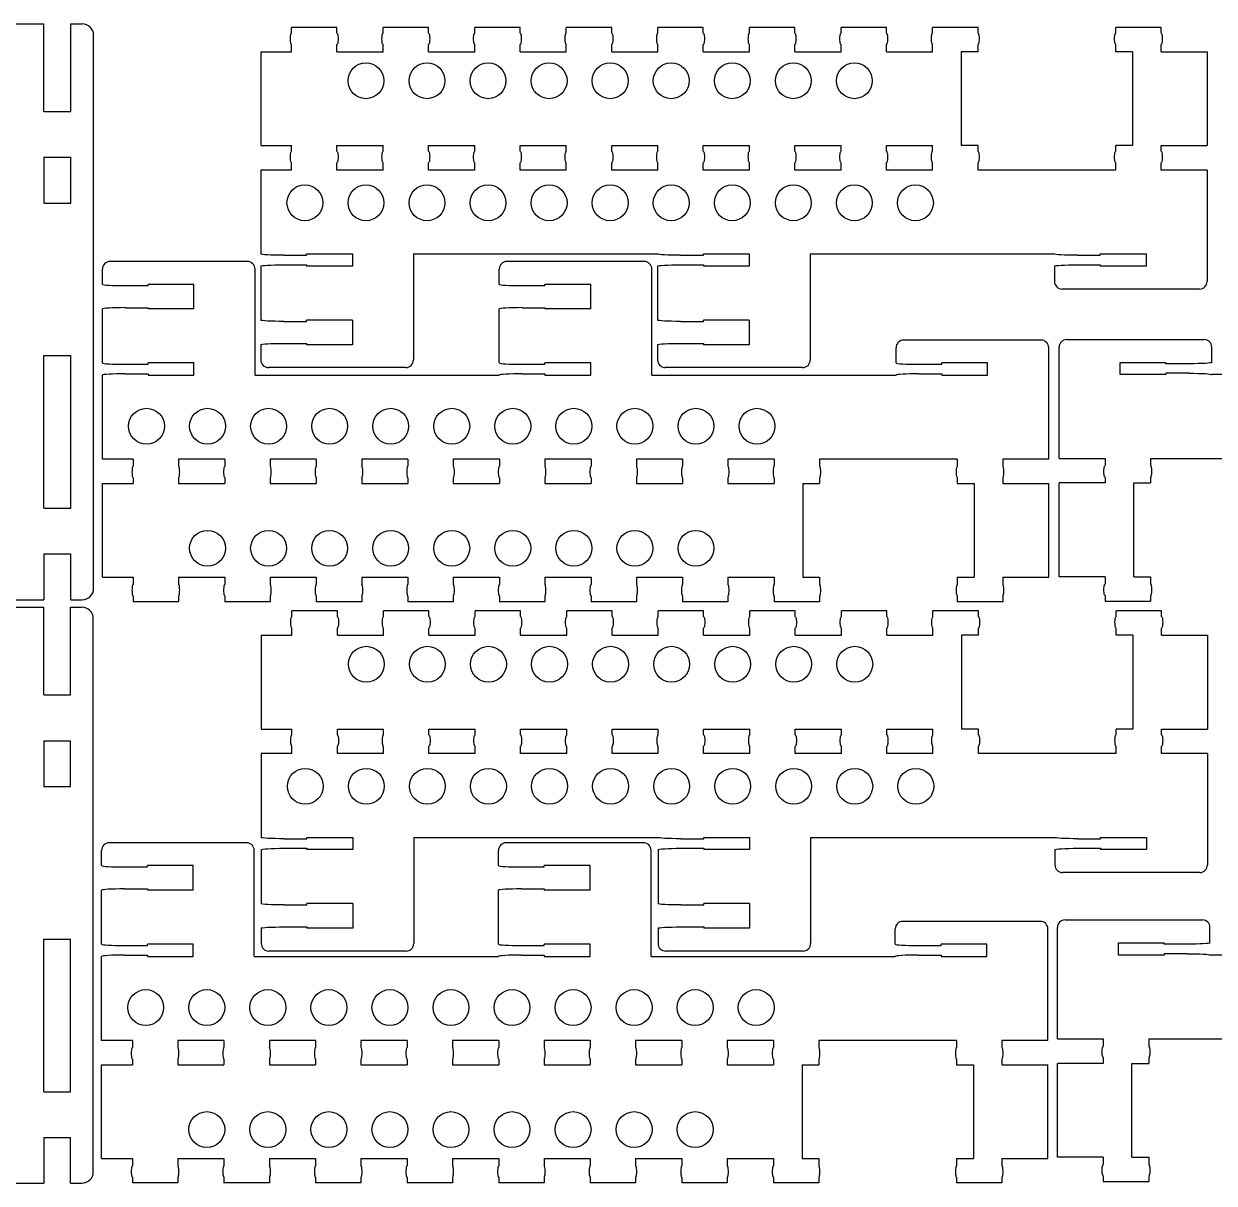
# Model space of a CAD drawing. Extents: x 6 to 617, y 2 to 305.
# Drawn here: x 156.8 to 312.8, y 2.4 to 154.4 of the extents above; entities that cross this region are included whole.
import ezdxf

# ---------------------------------------------------------------- set-up
doc = ezdxf.new("R2010")
doc.units = 0
doc.header["$LTSCALE"] = 12.7
doc.header["$MEASUREMENT"] = 0
doc.layers.add('VISIBLE', color=1, linetype='CONTINUOUS')

msp = doc.modelspace()

# ---------------------------------------------------------------- linework, layer by layer
at = {"layer": 'VISIBLE'}
for p, q in [((93.46, 154.41), (159.46, 154.41)), ((159.46, 142.91), (159.46, 154.41)), ((162.96, 142.91), (162.96, 154.41)), ((162.96, 154.41), (164.46, 154.41)), ((165.96, 80.41), (165.96, 152.91)), ((191.9, 153.19), (191.9, 153.94)), ((197.85, 153.94), (191.9, 153.94)), ((197.85, 153.19), (197.85, 153.94)), ((203.9, 153.19), (203.9, 153.94)), ((209.85, 153.94), (203.9, 153.94)), ((209.85, 153.19), (209.85, 153.94)), ((215.9, 153.19), (215.9, 153.94)), ((221.85, 153.94), (215.9, 153.94)), ((221.85, 153.19), (221.85, 153.94)), ((227.9, 153.19), (227.9, 153.94)), ((233.85, 153.94), (227.9, 153.94)), ((233.85, 153.19), (233.85, 153.94)), ((239.9, 153.19), (239.9, 153.94)), ((245.85, 153.94), (239.9, 153.94)), ((245.85, 153.19), (245.85, 153.94)), ((251.9, 153.19), (251.9, 153.94)), ((257.85, 153.94), (251.9, 153.94)), ((257.85, 153.19), (257.85, 153.94)), ((263.9, 153.19), (263.9, 153.94)), ((269.85, 153.94), (263.9, 153.94)), ((269.85, 153.19), (269.85, 153.94)), ((275.9, 153.19), (275.9, 153.94)), ((281.85, 153.94), (275.9, 153.94)), ((281.85, 153.19), (281.85, 153.94)), ((299.9, 153.19), (299.9, 153.94)), ((305.85, 153.94), (299.9, 153.94)), ((305.85, 153.19), (305.85, 153.94)), ((191.9, 150.74), (191.9, 151.69)), ((197.85, 150.74), (197.85, 151.69)), ((203.9, 150.74), (203.9, 151.69)), ((209.85, 150.74), (209.85, 151.69)), ((215.9, 150.74), (215.9, 151.69)), ((221.85, 150.74), (221.85, 151.69)), ((227.9, 150.74), (227.9, 151.69)), ((233.85, 150.74), (233.85, 151.69)), ((239.9, 150.74), (239.9, 151.69)), ((245.85, 150.74), (245.85, 151.69)), ((251.9, 150.74), (251.9, 151.69)), ((257.85, 150.74), (257.85, 151.69)), ((263.9, 150.74), (263.9, 151.69)), ((269.85, 150.74), (269.85, 151.69)), ((275.9, 150.74), (275.9, 151.69)), ((281.85, 150.74), (281.85, 151.69)), ((299.9, 150.74), (299.9, 151.69)), ((305.85, 150.74), (305.85, 151.69)), ((187.87, 150.74), (187.87, 138.44)), ((187.87, 150.74), (191.9, 150.74)), ((197.85, 150.74), (203.9, 150.74)), ((209.85, 150.74), (215.9, 150.74)), ((221.85, 150.74), (227.9, 150.74)), ((233.85, 150.74), (239.9, 150.74)), ((245.85, 150.74), (251.9, 150.74)), ((257.85, 150.74), (263.9, 150.74)), ((269.85, 150.74), (275.9, 150.74)), ((281.85, 150.74), (279.65, 150.74)), ((279.65, 150.74), (279.65, 138.44)), ((302.1, 150.74), (299.9, 150.74)), ((302.1, 150.74), (302.1, 138.44)), ((305.85, 150.74), (311.87, 150.74)), ((311.87, 150.74), (311.87, 138.44)), ((159.46, 142.91), (162.96, 142.91)), ((187.87, 138.44), (191.9, 138.44)), ((191.9, 137.69), (191.9, 138.44)), ((197.85, 138.44), (203.9, 138.44)), ((197.85, 137.69), (197.85, 138.44)), ((203.9, 137.69), (203.9, 138.44)), ((209.85, 138.44), (215.9, 138.44)), ((209.85, 137.69), (209.85, 138.44)), ((215.9, 137.69), (215.9, 138.44)), ((221.85, 138.44), (227.9, 138.44)), ((221.85, 137.69), (221.85, 138.44)), ((227.9, 137.69), (227.9, 138.44)), ((233.85, 138.44), (239.9, 138.44)), ((233.85, 137.69), (233.85, 138.44)), ((239.9, 137.69), (239.9, 138.44)), ((245.85, 138.44), (251.9, 138.44)), ((245.85, 137.69), (245.85, 138.44)), ((251.9, 137.69), (251.9, 138.44)), ((257.85, 138.44), (263.9, 138.44)), ((257.85, 137.69), (257.85, 138.44)), ((263.9, 137.69), (263.9, 138.44)), ((269.85, 138.44), (275.9, 138.44)), ((269.85, 137.69), (269.85, 138.44)), ((275.9, 137.69), (275.9, 138.44)), ((281.85, 138.44), (279.65, 138.44)), ((281.85, 137.69), (281.85, 138.44)), ((299.9, 137.69), (299.9, 138.44)), ((302.1, 138.44), (299.9, 138.44)), ((305.85, 138.44), (311.87, 138.44)), ((305.85, 137.69), (305.85, 138.44)), ((159.46, 136.91), (162.96, 136.91)), ((159.46, 136.91), (159.46, 130.91)), ((162.96, 130.91), (162.96, 136.91)), ((191.9, 135.24), (191.9, 136.19)), ((197.85, 135.24), (197.85, 136.19)), ((203.9, 135.24), (203.9, 136.19)), ((209.85, 135.24), (209.85, 136.19)), ((215.9, 135.24), (215.9, 136.19)), ((221.85, 135.24), (221.85, 136.19)), ((227.9, 135.24), (227.9, 136.19)), ((233.85, 135.24), (233.85, 136.19)), ((239.9, 135.24), (239.9, 136.19)), ((245.85, 135.24), (245.85, 136.19)), ((251.9, 135.24), (251.9, 136.19)), ((257.85, 135.24), (257.85, 136.19)), ((263.9, 135.24), (263.9, 136.19)), ((269.85, 135.24), (269.85, 136.19)), ((275.9, 135.24), (275.9, 136.19)), ((281.85, 135.24), (281.85, 136.19)), ((299.9, 135.24), (299.9, 136.19)), ((305.85, 135.24), (305.85, 136.19)), ((187.87, 135.24), (187.87, 124.24)), ((191.9, 135.24), (187.87, 135.24)), ((203.9, 135.24), (197.85, 135.24)), ((215.9, 135.24), (209.85, 135.24)), ((227.9, 135.24), (221.85, 135.24)), ((239.9, 135.24), (233.85, 135.24)), ((251.9, 135.24), (245.85, 135.24)), ((263.9, 135.24), (257.85, 135.24)), ((275.9, 135.24), (269.85, 135.24)), ((299.9, 135.24), (281.85, 135.24)), ((311.87, 135.24), (305.85, 135.24)), ((311.87, 135.24), (311.87, 120.64)), ((159.46, 130.91), (162.96, 130.91)), ((186.11, 123.25), (168.11, 123.25)), ((190.87, 124.06), (193.87, 124.06)), ((193.87, 124.24), (199.87, 124.24)), ((193.87, 124.06), (193.87, 124.24)), ((199.87, 124.24), (199.87, 122.64)), ((207.87, 124.24), (239.87, 124.24)), ((207.87, 124.24), (207.87, 110.34)), ((238.11, 123.25), (220.11, 123.25)), ((242.87, 124.06), (245.87, 124.06)), ((245.87, 124.24), (251.87, 124.24)), ((245.87, 124.06), (245.87, 124.24)), ((251.87, 124.24), (251.87, 122.64)), ((259.87, 124.24), (291.87, 124.24)), ((259.87, 124.24), (259.87, 110.34)), ((294.87, 124.06), (297.87, 124.06)), ((297.87, 124.24), (303.87, 124.24)), ((297.87, 124.06), (297.87, 124.24)), ((303.87, 124.24), (303.87, 122.64)), ((167.11, 120.25), (167.11, 122.25)), ((187.11, 108.35), (187.11, 122.25)), ((187.87, 122.64), (187.87, 115.56)), ((190.87, 122.81), (193.87, 122.81)), ((193.87, 122.81), (193.87, 122.64)), ((199.87, 122.64), (193.87, 122.64)), ((219.11, 120.25), (219.11, 122.25)), ((239.11, 108.35), (239.11, 122.25)), ((239.87, 122.64), (239.87, 115.56)), ((242.87, 122.81), (245.87, 122.81)), ((245.87, 122.81), (245.87, 122.64)), ((251.87, 122.64), (245.87, 122.64)), ((291.87, 122.64), (291.87, 120.64)), ((294.87, 122.81), (297.87, 122.81)), ((297.87, 122.81), (297.87, 122.64)), ((303.87, 122.64), (297.87, 122.64)), ((179.11, 120.25), (173.11, 120.25)), ((173.11, 120.08), (173.11, 120.25)), ((179.11, 117.03), (179.11, 120.25)), ((231.11, 120.25), (225.11, 120.25)), ((225.11, 120.08), (225.11, 120.25)), ((231.11, 117.03), (231.11, 120.25)), ((170.11, 120.08), (173.11, 120.08)), ((222.11, 120.08), (225.11, 120.08)), ((310.87, 119.64), (292.87, 119.64)), ((167.11, 109.95), (167.11, 117.03)), ((170.11, 117.19), (173.11, 117.19)), ((173.11, 117.19), (173.11, 117.03)), ((179.11, 117.03), (173.11, 117.03)), ((219.11, 109.95), (219.11, 117.03)), ((222.11, 117.19), (225.11, 117.19)), ((225.11, 117.19), (225.11, 117.03)), ((231.11, 117.03), (225.11, 117.03)), ((199.87, 115.56), (193.87, 115.56)), ((193.87, 115.39), (193.87, 115.56)), ((199.87, 115.56), (199.87, 112.34)), ((251.87, 115.56), (245.87, 115.56)), ((245.87, 115.39), (245.87, 115.56)), ((251.87, 115.56), (251.87, 112.34)), ((190.87, 115.39), (193.87, 115.39)), ((242.87, 115.39), (245.87, 115.39)), ((187.87, 112.34), (187.87, 110.34)), ((190.87, 112.5), (193.87, 112.5)), ((193.87, 112.5), (193.87, 112.34)), ((199.87, 112.34), (193.87, 112.34)), ((239.87, 112.34), (239.87, 110.34)), ((242.87, 112.5), (245.87, 112.5)), ((245.87, 112.5), (245.87, 112.34)), ((251.87, 112.34), (245.87, 112.34)), ((290.11, 112.95), (272.11, 112.95)), ((293.48, 113.02), (311.48, 113.02)), ((159.46, 110.91), (162.96, 110.91)), ((159.46, 90.91), (159.46, 110.91)), ((162.96, 90.91), (162.96, 110.91)), ((271.11, 109.95), (271.11, 111.95)), ((291.11, 97.35), (291.11, 111.95)), ((292.48, 97.42), (292.48, 112.02)), ((312.48, 110.02), (312.48, 112.02)), ((170.11, 109.77), (173.11, 109.77)), ((179.11, 109.95), (173.11, 109.95)), ((173.11, 109.77), (173.11, 109.95)), ((179.11, 108.35), (179.11, 109.95)), ((206.87, 109.34), (188.87, 109.34)), ((222.11, 109.77), (225.11, 109.77)), ((231.11, 109.95), (225.11, 109.95)), ((225.11, 109.77), (225.11, 109.95)), ((231.11, 108.35), (231.11, 109.95)), ((258.87, 109.34), (240.87, 109.34)), ((274.11, 109.77), (277.11, 109.77)), ((283.11, 109.95), (277.11, 109.95)), ((277.11, 109.77), (277.11, 109.95)), ((283.11, 108.35), (283.11, 109.95)), ((300.48, 110.02), (306.48, 110.02)), ((300.48, 108.42), (300.48, 110.02)), ((306.48, 109.84), (306.48, 110.02)), ((309.48, 109.84), (306.48, 109.84)), ((167.11, 97.35), (167.11, 108.35)), ((170.11, 108.52), (173.11, 108.52)), ((173.11, 108.52), (173.11, 108.35)), ((173.11, 108.35), (179.11, 108.35)), ((187.11, 108.35), (219.11, 108.35)), ((222.11, 108.52), (225.11, 108.52)), ((225.11, 108.52), (225.11, 108.35)), ((225.11, 108.35), (231.11, 108.35)), ((239.11, 108.35), (271.11, 108.35)), ((274.11, 108.52), (277.11, 108.52)), ((277.11, 108.52), (277.11, 108.35)), ((277.11, 108.35), (283.11, 108.35)), ((306.48, 108.42), (300.48, 108.42)), ((306.48, 108.59), (306.48, 108.42)), ((309.48, 108.59), (306.48, 108.59)), ((344.48, 108.42), (312.48, 108.42)), ((171.14, 97.35), (167.11, 97.35)), ((171.14, 97.35), (171.14, 96.4)), ((177.09, 97.35), (177.09, 96.4)), ((183.14, 97.35), (177.09, 97.35)), ((183.14, 97.35), (183.14, 96.4)), ((189.09, 97.35), (189.09, 96.4)), ((195.14, 97.35), (189.09, 97.35)), ((195.14, 97.35), (195.14, 96.4)), ((201.09, 97.35), (201.09, 96.4)), ((207.14, 97.35), (201.09, 97.35)), ((207.14, 97.35), (207.14, 96.4)), ((213.09, 97.35), (213.09, 96.4)), ((219.14, 97.35), (213.09, 97.35)), ((219.14, 97.35), (219.14, 96.4)), ((225.09, 97.35), (225.09, 96.4)), ((231.14, 97.35), (225.09, 97.35)), ((231.14, 97.35), (231.14, 96.4)), ((237.09, 97.35), (237.09, 96.4)), ((243.14, 97.35), (237.09, 97.35)), ((243.14, 97.35), (243.14, 96.4)), ((249.09, 97.35), (249.09, 96.4)), ((255.14, 97.35), (249.09, 97.35)), ((255.14, 97.35), (255.14, 96.4)), ((279.14, 97.35), (261.09, 97.35)), ((261.09, 97.35), (261.09, 96.4)), ((279.14, 97.35), (279.14, 96.4)), ((291.11, 97.35), (285.09, 97.35)), ((285.09, 97.35), (285.09, 96.4)), ((292.48, 97.42), (298.5, 97.42)), ((298.5, 97.42), (298.5, 96.47)), ((304.45, 97.42), (322.5, 97.42)), ((304.45, 97.42), (304.45, 96.47)), ((167.11, 81.85), (167.11, 94.15)), ((167.11, 94.15), (171.14, 94.15)), ((171.14, 94.9), (171.14, 94.15)), ((177.09, 94.9), (177.09, 94.15)), ((177.09, 94.15), (183.14, 94.15)), ((183.14, 94.9), (183.14, 94.15)), ((189.09, 94.9), (189.09, 94.15)), ((189.09, 94.15), (195.14, 94.15)), ((195.14, 94.9), (195.14, 94.15)), ((201.09, 94.9), (201.09, 94.15)), ((201.09, 94.15), (207.14, 94.15)), ((207.14, 94.9), (207.14, 94.15)), ((213.09, 94.9), (213.09, 94.15)), ((213.09, 94.15), (219.14, 94.15)), ((219.14, 94.9), (219.14, 94.15)), ((225.09, 94.9), (225.09, 94.15)), ((225.09, 94.15), (231.14, 94.15)), ((231.14, 94.9), (231.14, 94.15)), ((237.09, 94.9), (237.09, 94.15)), ((237.09, 94.15), (243.14, 94.15)), ((243.14, 94.9), (243.14, 94.15)), ((249.09, 94.9), (249.09, 94.15)), ((249.09, 94.15), (255.14, 94.15)), ((255.14, 94.9), (255.14, 94.15)), ((258.89, 94.15), (261.09, 94.15)), ((258.89, 94.15), (258.89, 81.85)), ((261.09, 94.9), (261.09, 94.15)), ((279.14, 94.9), (279.14, 94.15)), ((279.14, 94.15), (281.34, 94.15)), ((281.34, 94.15), (281.34, 81.85)), ((285.09, 94.9), (285.09, 94.15)), ((285.09, 94.15), (291.11, 94.15)), ((291.11, 81.85), (291.11, 94.15)), ((292.48, 81.92), (292.48, 94.22)), ((298.5, 94.22), (292.48, 94.22)), ((298.5, 94.97), (298.5, 94.22)), ((302.25, 94.22), (304.45, 94.22)), ((302.25, 81.92), (302.25, 94.22)), ((304.45, 94.97), (304.45, 94.22)), ((159.46, 90.91), (162.96, 90.91)), ((159.46, 84.91), (162.96, 84.91)), ((159.46, 84.91), (159.46, 78.91)), ((162.96, 78.91), (162.96, 84.91)), ((167.11, 81.85), (171.14, 81.85)), ((171.14, 81.85), (171.14, 80.9)), ((177.09, 81.85), (183.14, 81.85)), ((177.09, 81.85), (177.09, 80.9)), ((183.14, 81.85), (183.14, 80.9)), ((189.09, 81.85), (195.14, 81.85)), ((189.09, 81.85), (189.09, 80.9)), ((195.14, 81.85), (195.14, 80.9)), ((201.09, 81.85), (207.14, 81.85)), ((201.09, 81.85), (201.09, 80.9)), ((207.14, 81.85), (207.14, 80.9)), ((213.09, 81.85), (219.14, 81.85)), ((213.09, 81.85), (213.09, 80.9)), ((219.14, 81.85), (219.14, 80.9)), ((225.09, 81.85), (231.14, 81.85)), ((225.09, 81.85), (225.09, 80.9)), ((231.14, 81.85), (231.14, 80.9)), ((237.09, 81.85), (243.14, 81.85)), ((237.09, 81.85), (237.09, 80.9)), ((243.14, 81.85), (243.14, 80.9)), ((249.09, 81.85), (255.14, 81.85)), ((249.09, 81.85), (249.09, 80.9)), ((255.14, 81.85), (255.14, 80.9)), ((258.89, 81.85), (261.09, 81.85)), ((261.09, 81.85), (261.09, 80.9)), ((279.14, 81.85), (281.34, 81.85)), ((279.14, 81.85), (279.14, 80.9)), ((285.09, 81.85), (291.11, 81.85)), ((285.09, 81.85), (285.09, 80.9)), ((298.5, 81.92), (292.48, 81.92)), ((298.5, 81.92), (298.5, 80.97)), ((302.25, 81.92), (304.45, 81.92)), ((304.45, 81.92), (304.45, 80.97)), ((93.46, 78.91), (159.46, 78.91)), ((162.96, 78.91), (164.46, 78.91)), ((171.14, 79.4), (171.14, 78.65)), ((177.09, 78.65), (171.14, 78.65)), ((177.09, 79.4), (177.09, 78.65)), ((183.14, 79.4), (183.14, 78.65)), ((189.09, 78.65), (183.14, 78.65)), ((189.09, 79.4), (189.09, 78.65)), ((195.14, 79.4), (195.14, 78.65)), ((201.09, 78.65), (195.14, 78.65)), ((201.09, 79.4), (201.09, 78.65)), ((207.14, 79.4), (207.14, 78.65)), ((213.09, 78.65), (207.14, 78.65)), ((213.09, 79.4), (213.09, 78.65)), ((219.14, 79.4), (219.14, 78.65)), ((225.09, 78.65), (219.14, 78.65)), ((225.09, 79.4), (225.09, 78.65)), ((231.14, 79.4), (231.14, 78.65)), ((237.09, 78.65), (231.14, 78.65)), ((237.09, 79.4), (237.09, 78.65)), ((243.14, 79.4), (243.14, 78.65)), ((249.09, 78.65), (243.14, 78.65)), ((249.09, 79.4), (249.09, 78.65)), ((255.14, 79.4), (255.14, 78.65)), ((261.09, 78.65), (255.14, 78.65)), ((261.09, 79.4), (261.09, 78.65)), ((279.14, 79.4), (279.14, 78.65)), ((285.09, 78.65), (279.14, 78.65)), ((285.09, 79.4), (285.09, 78.65)), ((298.5, 79.47), (298.5, 78.72)), ((298.5, 78.72), (304.45, 78.72)), ((304.45, 79.47), (304.45, 78.72)), ((93.42, 77.92), (159.42, 77.92)), ((159.42, 66.42), (159.42, 77.92)), ((162.92, 66.42), (162.92, 77.92)), ((162.92, 77.92), (164.42, 77.92)), ((191.95, 76.7), (191.95, 77.45)), ((197.9, 77.45), (191.95, 77.45)), ((197.9, 76.7), (197.9, 77.45)), ((203.95, 76.7), (203.95, 77.45)), ((209.9, 77.45), (203.95, 77.45)), ((209.9, 76.7), (209.9, 77.45)), ((215.95, 76.7), (215.95, 77.45)), ((221.9, 77.45), (215.95, 77.45)), ((221.9, 76.7), (221.9, 77.45)), ((227.95, 76.7), (227.95, 77.45)), ((233.9, 77.45), (227.95, 77.45)), ((233.9, 76.7), (233.9, 77.45)), ((239.95, 76.7), (239.95, 77.45)), ((245.9, 77.45), (239.95, 77.45)), ((245.9, 76.7), (245.9, 77.45)), ((251.95, 76.7), (251.95, 77.45)), ((257.9, 77.45), (251.95, 77.45)), ((257.9, 76.7), (257.9, 77.45)), ((263.95, 76.7), (263.95, 77.45)), ((269.9, 77.45), (263.95, 77.45)), ((269.9, 76.7), (269.9, 77.45)), ((275.95, 76.7), (275.95, 77.45)), ((281.9, 77.45), (275.95, 77.45)), ((281.9, 76.7), (281.9, 77.45)), ((299.95, 76.7), (299.95, 77.45)), ((305.9, 77.45), (299.95, 77.45)), ((305.9, 76.7), (305.9, 77.45)), ((165.92, 3.92), (165.92, 76.42)), ((191.95, 74.25), (191.95, 75.2)), ((197.9, 74.25), (197.9, 75.2)), ((203.95, 74.25), (203.95, 75.2)), ((209.9, 74.25), (209.9, 75.2)), ((215.95, 74.25), (215.95, 75.2)), ((221.9, 74.25), (221.9, 75.2)), ((227.95, 74.25), (227.95, 75.2)), ((233.9, 74.25), (233.9, 75.2)), ((239.95, 74.25), (239.95, 75.2)), ((245.9, 74.25), (245.9, 75.2)), ((251.95, 74.25), (251.95, 75.2)), ((257.9, 74.25), (257.9, 75.2)), ((263.95, 74.25), (263.95, 75.2)), ((269.9, 74.25), (269.9, 75.2)), ((275.95, 74.25), (275.95, 75.2)), ((281.9, 74.25), (281.9, 75.2)), ((299.95, 74.25), (299.95, 75.2)), ((305.9, 74.25), (305.9, 75.2)), ((187.92, 74.25), (187.92, 61.95)), ((187.92, 74.25), (191.95, 74.25)), ((197.9, 74.25), (203.95, 74.25)), ((209.9, 74.25), (215.95, 74.25)), ((221.9, 74.25), (227.95, 74.25)), ((233.9, 74.25), (239.95, 74.25)), ((245.9, 74.25), (251.95, 74.25)), ((257.9, 74.25), (263.95, 74.25)), ((269.9, 74.25), (275.95, 74.25)), ((281.9, 74.25), (279.7, 74.25)), ((279.7, 74.25), (279.7, 61.95)), ((302.15, 74.25), (299.95, 74.25)), ((302.15, 74.25), (302.15, 61.95)), ((305.9, 74.25), (311.92, 74.25)), ((311.92, 74.25), (311.92, 61.95)), ((159.42, 66.42), (162.92, 66.42)), ((187.92, 61.95), (191.95, 61.95)), ((191.95, 61.2), (191.95, 61.95)), ((197.9, 61.95), (203.95, 61.95)), ((197.9, 61.2), (197.9, 61.95)), ((203.95, 61.2), (203.95, 61.95)), ((209.9, 61.95), (215.95, 61.95)), ((209.9, 61.2), (209.9, 61.95)), ((215.95, 61.2), (215.95, 61.95)), ((221.9, 61.95), (227.95, 61.95)), ((221.9, 61.2), (221.9, 61.95)), ((227.95, 61.2), (227.95, 61.95)), ((233.9, 61.95), (239.95, 61.95)), ((233.9, 61.2), (233.9, 61.95)), ((239.95, 61.2), (239.95, 61.95)), ((245.9, 61.95), (251.95, 61.95)), ((245.9, 61.2), (245.9, 61.95)), ((251.95, 61.2), (251.95, 61.95)), ((257.9, 61.95), (263.95, 61.95)), ((257.9, 61.2), (257.9, 61.95)), ((263.95, 61.2), (263.95, 61.95)), ((269.9, 61.95), (275.95, 61.95)), ((269.9, 61.2), (269.9, 61.95)), ((275.95, 61.2), (275.95, 61.95)), ((281.9, 61.95), (279.7, 61.95)), ((281.9, 61.2), (281.9, 61.95)), ((299.95, 61.2), (299.95, 61.95)), ((302.15, 61.95), (299.95, 61.95)), ((305.9, 61.95), (311.92, 61.95)), ((305.9, 61.2), (305.9, 61.95)), ((159.42, 60.42), (162.92, 60.42)), ((159.42, 60.42), (159.42, 54.42)), ((162.92, 54.42), (162.92, 60.42)), ((191.95, 58.75), (191.95, 59.7)), ((197.9, 58.75), (197.9, 59.7)), ((203.95, 58.75), (203.95, 59.7)), ((209.9, 58.75), (209.9, 59.7)), ((215.95, 58.75), (215.95, 59.7)), ((221.9, 58.75), (221.9, 59.7)), ((227.95, 58.75), (227.95, 59.7)), ((233.9, 58.75), (233.9, 59.7)), ((239.95, 58.75), (239.95, 59.7)), ((245.9, 58.75), (245.9, 59.7)), ((251.95, 58.75), (251.95, 59.7)), ((257.9, 58.75), (257.9, 59.7)), ((263.95, 58.75), (263.95, 59.7)), ((269.9, 58.75), (269.9, 59.7)), ((275.95, 58.75), (275.95, 59.7)), ((281.9, 58.75), (281.9, 59.7)), ((299.95, 58.75), (299.95, 59.7)), ((305.9, 58.75), (305.9, 59.7)), ((187.92, 58.75), (187.92, 47.75)), ((191.95, 58.75), (187.92, 58.75)), ((203.95, 58.75), (197.9, 58.75)), ((215.95, 58.75), (209.9, 58.75)), ((227.95, 58.75), (221.9, 58.75)), ((239.95, 58.75), (233.9, 58.75)), ((251.95, 58.75), (245.9, 58.75)), ((263.95, 58.75), (257.9, 58.75)), ((275.95, 58.75), (269.9, 58.75)), ((299.95, 58.75), (281.9, 58.75)), ((311.92, 58.75), (305.9, 58.75)), ((311.92, 58.75), (311.92, 44.15)), ((159.42, 54.42), (162.92, 54.42)), ((186.01, 47.05), (168.01, 47.05)), ((190.92, 47.57), (193.92, 47.57)), ((193.92, 47.75), (199.92, 47.75)), ((193.92, 47.57), (193.92, 47.75)), ((199.92, 47.75), (199.92, 46.15)), ((207.92, 47.75), (239.92, 47.75)), ((207.92, 47.75), (207.92, 33.85)), ((238.01, 47.05), (220.01, 47.05)), ((242.92, 47.57), (245.92, 47.57)), ((245.92, 47.75), (251.92, 47.75)), ((245.92, 47.57), (245.92, 47.75)), ((251.92, 47.75), (251.92, 46.15)), ((259.92, 47.75), (291.92, 47.75)), ((259.92, 47.75), (259.92, 33.85)), ((294.92, 47.57), (297.92, 47.57)), ((297.92, 47.75), (303.92, 47.75)), ((297.92, 47.57), (297.92, 47.75)), ((303.92, 47.75), (303.92, 46.15)), ((167.01, 44.05), (167.01, 46.05)), ((187.01, 32.15), (187.01, 46.05)), ((187.92, 46.15), (187.92, 39.07)), ((190.92, 46.32), (193.92, 46.32)), ((193.92, 46.32), (193.92, 46.15)), ((199.92, 46.15), (193.92, 46.15)), ((219.01, 44.05), (219.01, 46.05)), ((239.01, 32.15), (239.01, 46.05)), ((239.92, 46.15), (239.92, 39.07)), ((242.92, 46.32), (245.92, 46.32)), ((245.92, 46.32), (245.92, 46.15)), ((251.92, 46.15), (245.92, 46.15)), ((291.92, 46.15), (291.92, 44.15)), ((294.92, 46.32), (297.92, 46.32)), ((297.92, 46.32), (297.92, 46.15)), ((303.92, 46.15), (297.92, 46.15)), ((170.01, 43.89), (173.01, 43.89)), ((179.01, 44.05), (173.01, 44.05)), ((173.01, 43.89), (173.01, 44.05)), ((179.01, 40.83), (179.01, 44.05)), ((222.01, 43.89), (225.01, 43.89)), ((231.01, 44.05), (225.01, 44.05)), ((225.01, 43.89), (225.01, 44.05)), ((231.01, 40.83), (231.01, 44.05)), ((310.92, 43.15), (292.92, 43.15)), ((167.01, 33.75), (167.01, 40.83)), ((170.01, 41), (173.01, 41)), ((173.01, 41), (173.01, 40.83)), ((179.01, 40.83), (173.01, 40.83)), ((219.01, 33.75), (219.01, 40.83)), ((222.01, 41), (225.01, 41)), ((225.01, 41), (225.01, 40.83)), ((231.01, 40.83), (225.01, 40.83)), ((199.92, 39.07), (193.92, 39.07)), ((193.92, 38.9), (193.92, 39.07)), ((199.92, 39.07), (199.92, 35.85)), ((251.92, 39.07), (245.92, 39.07)), ((245.92, 38.9), (245.92, 39.07)), ((251.92, 39.07), (251.92, 35.85)), ((190.92, 38.9), (193.92, 38.9)), ((242.92, 38.9), (245.92, 38.9)), ((190.92, 36.01), (193.92, 36.01)), ((193.92, 36.01), (193.92, 35.85)), ((242.92, 36.01), (245.92, 36.01)), ((245.92, 36.01), (245.92, 35.85)), ((290.01, 36.75), (272.01, 36.75)), ((292.25, 21.33), (292.25, 35.93)), ((293.25, 36.93), (311.25, 36.93)), ((312.25, 33.93), (312.25, 35.93)), ((159.42, 34.42), (162.92, 34.42)), ((159.42, 14.42), (159.42, 34.42)), ((162.92, 14.42), (162.92, 34.42)), ((187.92, 35.85), (187.92, 33.85)), ((199.92, 35.85), (193.92, 35.85)), ((239.92, 35.85), (239.92, 33.85)), ((251.92, 35.85), (245.92, 35.85)), ((271.01, 33.75), (271.01, 35.75)), ((291.01, 21.15), (291.01, 35.75)), ((170.01, 33.58), (173.01, 33.58)), ((179.01, 33.75), (173.01, 33.75)), ((173.01, 33.58), (173.01, 33.75)), ((179.01, 32.15), (179.01, 33.75)), ((206.92, 32.85), (188.92, 32.85)), ((222.01, 33.58), (225.01, 33.58)), ((231.01, 33.75), (225.01, 33.75)), ((225.01, 33.58), (225.01, 33.75)), ((231.01, 32.15), (231.01, 33.75)), ((258.92, 32.85), (240.92, 32.85)), ((274.01, 33.58), (277.01, 33.58)), ((283.01, 33.75), (277.01, 33.75)), ((277.01, 33.58), (277.01, 33.75)), ((283.01, 32.15), (283.01, 33.75)), ((300.25, 33.93), (306.25, 33.93)), ((300.25, 32.33), (300.25, 33.93)), ((306.25, 33.75), (306.25, 33.93)), ((309.25, 33.75), (306.25, 33.75)), ((167.01, 21.15), (167.01, 32.15)), ((170.01, 32.33), (173.01, 32.33)), ((173.01, 32.33), (173.01, 32.15)), ((173.01, 32.15), (179.01, 32.15)), ((187.01, 32.15), (219.01, 32.15)), ((222.01, 32.33), (225.01, 32.33)), ((225.01, 32.33), (225.01, 32.15)), ((225.01, 32.15), (231.01, 32.15)), ((239.01, 32.15), (271.01, 32.15)), ((274.01, 32.33), (277.01, 32.33)), ((277.01, 32.33), (277.01, 32.15)), ((277.01, 32.15), (283.01, 32.15)), ((306.25, 32.33), (300.25, 32.33)), ((306.25, 32.5), (306.25, 32.33)), ((309.25, 32.5), (306.25, 32.5)), ((344.25, 32.33), (312.25, 32.33)), ((171.04, 21.15), (167.01, 21.15)), ((171.04, 21.15), (171.04, 20.2)), ((176.99, 21.15), (176.99, 20.2)), ((183.04, 21.15), (176.99, 21.15)), ((183.04, 21.15), (183.04, 20.2)), ((188.99, 21.15), (188.99, 20.2)), ((195.04, 21.15), (188.99, 21.15)), ((195.04, 21.15), (195.04, 20.2)), ((200.99, 21.15), (200.99, 20.2)), ((207.04, 21.15), (200.99, 21.15)), ((207.04, 21.15), (207.04, 20.2)), ((212.99, 21.15), (212.99, 20.2)), ((219.04, 21.15), (212.99, 21.15)), ((219.04, 21.15), (219.04, 20.2)), ((224.99, 21.15), (224.99, 20.2)), ((231.04, 21.15), (224.99, 21.15)), ((231.04, 21.15), (231.04, 20.2)), ((236.99, 21.15), (236.99, 20.2)), ((243.04, 21.15), (236.99, 21.15)), ((243.04, 21.15), (243.04, 20.2)), ((248.99, 21.15), (248.99, 20.2)), ((255.04, 21.15), (248.99, 21.15)), ((255.04, 21.15), (255.04, 20.2)), ((279.04, 21.15), (260.99, 21.15)), ((260.99, 21.15), (260.99, 20.2)), ((279.04, 21.15), (279.04, 20.2)), ((291.01, 21.15), (284.99, 21.15)), ((284.99, 21.15), (284.99, 20.2)), ((292.25, 21.33), (298.27, 21.33)), ((298.27, 21.33), (298.27, 20.38)), ((304.22, 21.33), (322.27, 21.33)), ((304.22, 21.33), (304.22, 20.38)), ((298.27, 18.88), (298.27, 18.13)), ((304.22, 18.88), (304.22, 18.13)), ((167.01, 5.65), (167.01, 17.95)), ((167.01, 17.95), (171.04, 17.95)), ((171.04, 18.7), (171.04, 17.95)), ((176.99, 18.7), (176.99, 17.95)), ((176.99, 17.95), (183.04, 17.95)), ((183.04, 18.7), (183.04, 17.95)), ((188.99, 18.7), (188.99, 17.95)), ((188.99, 17.95), (195.04, 17.95)), ((195.04, 18.7), (195.04, 17.95)), ((200.99, 18.7), (200.99, 17.95)), ((200.99, 17.95), (207.04, 17.95)), ((207.04, 18.7), (207.04, 17.95)), ((212.99, 18.7), (212.99, 17.95)), ((212.99, 17.95), (219.04, 17.95)), ((219.04, 18.7), (219.04, 17.95)), ((224.99, 18.7), (224.99, 17.95)), ((224.99, 17.95), (231.04, 17.95)), ((231.04, 18.7), (231.04, 17.95)), ((236.99, 18.7), (236.99, 17.95)), ((236.99, 17.95), (243.04, 17.95)), ((243.04, 18.7), (243.04, 17.95)), ((248.99, 18.7), (248.99, 17.95)), ((248.99, 17.95), (255.04, 17.95)), ((255.04, 18.7), (255.04, 17.95)), ((258.79, 17.95), (260.99, 17.95)), ((258.79, 17.95), (258.79, 5.65)), ((260.99, 18.7), (260.99, 17.95)), ((279.04, 18.7), (279.04, 17.95)), ((279.04, 17.95), (281.24, 17.95)), ((281.24, 17.95), (281.24, 5.65)), ((284.99, 18.7), (284.99, 17.95)), ((284.99, 17.95), (291.01, 17.95)), ((291.01, 5.65), (291.01, 17.95)), ((292.25, 5.83), (292.25, 18.13)), ((298.27, 18.13), (292.25, 18.13)), ((302.02, 18.13), (304.22, 18.13)), ((302.02, 5.83), (302.02, 18.13)), ((159.42, 14.42), (162.92, 14.42)), ((159.42, 8.42), (162.92, 8.42)), ((159.42, 8.42), (159.42, 2.42)), ((162.92, 2.42), (162.92, 8.42)), ((167.01, 5.65), (171.04, 5.65)), ((171.04, 5.65), (171.04, 4.7)), ((176.99, 5.65), (183.04, 5.65)), ((176.99, 5.65), (176.99, 4.7)), ((183.04, 5.65), (183.04, 4.7)), ((188.99, 5.65), (195.04, 5.65)), ((188.99, 5.65), (188.99, 4.7)), ((195.04, 5.65), (195.04, 4.7)), ((200.99, 5.65), (207.04, 5.65)), ((200.99, 5.65), (200.99, 4.7)), ((207.04, 5.65), (207.04, 4.7)), ((212.99, 5.65), (219.04, 5.65)), ((212.99, 5.65), (212.99, 4.7)), ((219.04, 5.65), (219.04, 4.7)), ((224.99, 5.65), (231.04, 5.65)), ((224.99, 5.65), (224.99, 4.7)), ((231.04, 5.65), (231.04, 4.7)), ((236.99, 5.65), (243.04, 5.65)), ((236.99, 5.65), (236.99, 4.7)), ((243.04, 5.65), (243.04, 4.7)), ((248.99, 5.65), (255.04, 5.65)), ((248.99, 5.65), (248.99, 4.7)), ((255.04, 5.65), (255.04, 4.7)), ((258.79, 5.65), (260.99, 5.65)), ((260.99, 5.65), (260.99, 4.7)), ((279.04, 5.65), (281.24, 5.65)), ((279.04, 5.65), (279.04, 4.7)), ((284.99, 5.65), (291.01, 5.65)), ((284.99, 5.65), (284.99, 4.7)), ((298.27, 5.83), (292.25, 5.83)), ((298.27, 5.83), (298.27, 4.88)), ((302.02, 5.83), (304.22, 5.83)), ((304.22, 5.83), (304.22, 4.88)), ((171.04, 3.2), (171.04, 2.45)), ((176.99, 3.2), (176.99, 2.45)), ((183.04, 3.2), (183.04, 2.45)), ((188.99, 3.2), (188.99, 2.45)), ((195.04, 3.2), (195.04, 2.45)), ((200.99, 3.2), (200.99, 2.45)), ((207.04, 3.2), (207.04, 2.45)), ((212.99, 3.2), (212.99, 2.45)), ((219.04, 3.2), (219.04, 2.45)), ((224.99, 3.2), (224.99, 2.45)), ((231.04, 3.2), (231.04, 2.45)), ((236.99, 3.2), (236.99, 2.45)), ((243.04, 3.2), (243.04, 2.45)), ((248.99, 3.2), (248.99, 2.45)), ((255.04, 3.2), (255.04, 2.45)), ((260.99, 3.2), (260.99, 2.45)), ((279.04, 3.2), (279.04, 2.45)), ((284.99, 3.2), (284.99, 2.45)), ((298.27, 3.38), (298.27, 2.63)), ((304.22, 3.38), (304.22, 2.63)), ((93.42, 2.42), (159.42, 2.42)), ((162.92, 2.42), (164.42, 2.42)), ((176.99, 2.45), (171.04, 2.45)), ((188.99, 2.45), (183.04, 2.45)), ((200.99, 2.45), (195.04, 2.45)), ((212.99, 2.45), (207.04, 2.45)), ((224.99, 2.45), (219.04, 2.45)), ((236.99, 2.45), (231.04, 2.45)), ((248.99, 2.45), (243.04, 2.45)), ((260.99, 2.45), (255.04, 2.45)), ((284.99, 2.45), (279.04, 2.45)), ((298.27, 2.63), (304.22, 2.63))]:
    msp.add_line(p, q, dxfattribs=at)
for centre in [(201.65, 146.94), (209.65, 146.94), (217.65, 146.94), (225.65, 146.94), (233.65, 146.94), (241.65, 146.94), (249.65, 146.94), (257.65, 146.94), (265.65, 146.94), (193.65, 130.94), (201.65, 130.94), (209.65, 130.94), (217.65, 130.94), (225.65, 130.94), (233.65, 130.94), (241.65, 130.94), (249.65, 130.94), (257.65, 130.94), (265.65, 130.94), (273.65, 130.94), (172.89, 101.65), (180.89, 101.65), (188.89, 101.65), (196.89, 101.65), (204.89, 101.65), (212.89, 101.65), (220.89, 101.65), (228.89, 101.65), (236.89, 101.65), (244.89, 101.65), (252.89, 101.65), (180.89, 85.65), (188.89, 85.65), (196.89, 85.65), (204.89, 85.65), (212.89, 85.65), (220.89, 85.65), (228.89, 85.65), (236.89, 85.65), (244.89, 85.65), (201.7, 70.45), (209.7, 70.45), (217.7, 70.45), (225.7, 70.45), (233.7, 70.45), (241.7, 70.45), (249.7, 70.45), (257.7, 70.45), (265.7, 70.45), (193.7, 54.45), (201.7, 54.45), (209.7, 54.45), (217.7, 54.45), (225.7, 54.45), (233.7, 54.45), (241.7, 54.45), (249.7, 54.45), (257.7, 54.45), (265.7, 54.45), (273.7, 54.45), (172.79, 25.45), (180.79, 25.45), (188.79, 25.45), (196.79, 25.45), (204.79, 25.45), (212.79, 25.45), (220.79, 25.45), (228.79, 25.45), (236.79, 25.45), (244.79, 25.45), (252.79, 25.45), (180.79, 9.45), (188.79, 9.45), (196.79, 9.45), (204.79, 9.45), (212.79, 9.45), (220.79, 9.45), (228.79, 9.45), (236.79, 9.45), (244.79, 9.45)]:
    msp.add_circle(centre, 2.35, dxfattribs=at)
for centre, radius, start, end in [((164.46, 152.91), 1.5, 0, 90), ((168.11, 122.25), 1, 90, 180), ((186.11, 122.25), 1, 0, 90), ((220.11, 122.25), 1, 90, 180), ((238.11, 122.25), 1, 0, 90), ((292.87, 120.64), 1, 180, 270), ((310.87, 120.64), 1, 270, 360), ((272.11, 111.95), 1, 90, 180), ((290.11, 111.95), 1, 0, 90), ((293.48, 112.02), 1, 90, 180), ((311.48, 112.02), 1, 0, 90), ((188.87, 110.34), 1, 180, 270), ((206.87, 110.34), 1, 270, 0), ((240.87, 110.34), 1, 180, 270), ((258.87, 110.34), 1, 270, 0), ((164.46, 80.41), 1.5, 270, 0), ((164.42, 76.42), 1.5, 0, 90), ((168.01, 46.05), 1, 90, 180), ((186.01, 46.05), 1, 0, 90), ((220.01, 46.05), 1, 90, 180), ((238.01, 46.05), 1, 0, 90), ((292.92, 44.15), 1, 180, 270), ((310.92, 44.15), 1, 270, 360), ((272.01, 35.75), 1, 90, 180), ((290.01, 35.75), 1, 0, 90), ((293.25, 35.93), 1, 90, 180), ((311.25, 35.93), 1, 0, 90), ((188.92, 33.85), 1, 180, 270), ((206.92, 33.85), 1, 270, 0), ((240.92, 33.85), 1, 180, 270), ((258.92, 33.85), 1, 270, 0), ((164.42, 3.92), 1.5, 270, 0)]:
    msp.add_arc(centre, radius, start, end, dxfattribs=at)
at = {"layer": 'VISIBLE', "extrusion": (0, -1.22465e-16, -1)}
for centre, major_axis, ratio, start_param, end_param in [((191.9, 152.44), (0, -0.75), 0.2, 0, 3.141593), ((197.85, 152.44), (0, 0.75), 0.2, 0, 3.141593), ((203.9, 152.44), (0, -0.75), 0.2, 0, 3.141593), ((209.85, 152.44), (0, 0.75), 0.2, 0, 3.141593), ((215.9, 152.44), (0, -0.75), 0.2, 0, 3.141593), ((221.85, 152.44), (0, 0.75), 0.2, 0, 3.141593), ((227.9, 152.44), (0, -0.75), 0.2, 0, 3.141593), ((233.85, 152.44), (0, 0.75), 0.2, 0, 3.141593), ((239.9, 152.44), (0, -0.75), 0.2, 0, 3.141593), ((245.85, 152.44), (0, 0.75), 0.2, 0, 3.141593), ((251.9, 152.44), (0, -0.75), 0.2, 0, 3.141593), ((257.85, 152.44), (0, 0.75), 0.2, 0, 3.141593), ((263.9, 152.44), (0, -0.75), 0.2, 0, 3.141593), ((269.85, 152.44), (0, 0.75), 0.2, 0, 3.141593), ((275.9, 152.44), (0, -0.75), 0.2, 0, 3.141593), ((281.85, 152.44), (0, 0.75), 0.2, 0, 3.141593), ((299.9, 152.44), (0, -0.75), 0.2, 0, 3.141593), ((305.85, 152.44), (0, 0.75), 0.2, 0, 3.141593), ((191.9, 136.94), (0, -0.75), 0.2, 0, 3.141593), ((197.85, 136.94), (0, 0.75), 0.2, 0, 3.141593), ((203.9, 136.94), (0, -0.75), 0.2, 0, 3.141593), ((209.85, 136.94), (0, 0.75), 0.2, 0, 3.141593), ((215.9, 136.94), (0, -0.75), 0.2, 0, 3.141593), ((221.85, 136.94), (0, 0.75), 0.2, 0, 3.141593), ((227.9, 136.94), (0, -0.75), 0.2, 0, 3.141593), ((233.85, 136.94), (0, 0.75), 0.2, 0, 3.141593), ((239.9, 136.94), (0, -0.75), 0.2, 0, 3.141593), ((245.85, 136.94), (0, 0.75), 0.2, 0, 3.141593), ((251.9, 136.94), (0, -0.75), 0.2, 0, 3.141593), ((257.85, 136.94), (0, 0.75), 0.2, 0, 3.141593), ((263.9, 136.94), (0, -0.75), 0.2, 0, 3.141593), ((269.85, 136.94), (0, 0.75), 0.2, 0, 3.141593), ((275.9, 136.94), (0, -0.75), 0.2, 0, 3.141593), ((281.85, 136.94), (0, 0.75), 0.2, 0, 3.141593), ((299.9, 136.94), (0, -0.75), 0.2, 0, 3.141593), ((305.85, 136.94), (0, 0.75), 0.2, 0, 3.141593), ((190.87, 124.24), (-3, 0), 0.058333, 4.712389, 6.283185), ((242.87, 124.24), (-3, 0), 0.058333, 4.712389, 6.283185), ((294.87, 124.24), (-3, 0), 0.058333, 4.712389, 6.283185), ((190.87, 122.64), (3, 0), 0.058333, 3.141593, 4.712389), ((242.87, 122.64), (3, 0), 0.058333, 3.141593, 4.712389), ((294.87, 122.64), (3, 0), 0.058333, 3.141593, 4.712389), ((190.87, 115.56), (-3, 0), 0.055, 4.712389, 6.283185), ((242.87, 115.56), (-3, 0), 0.055, 4.712389, 6.283185), ((190.87, 112.34), (3, 0), 0.055, 3.141593, 4.712389), ((242.87, 112.34), (3, 0), 0.055, 3.141593, 4.712389), ((191.95, 75.95), (0, -0.75), 0.2, 0, 3.141593), ((197.9, 75.95), (0, 0.75), 0.2, 0, 3.141593), ((203.95, 75.95), (0, -0.75), 0.2, 0, 3.141593), ((209.9, 75.95), (0, 0.75), 0.2, 0, 3.141593), ((215.95, 75.95), (0, -0.75), 0.2, 0, 3.141593), ((221.9, 75.95), (0, 0.75), 0.2, 0, 3.141593), ((227.95, 75.95), (0, -0.75), 0.2, 0, 3.141593), ((233.9, 75.95), (0, 0.75), 0.2, 0, 3.141593), ((239.95, 75.95), (0, -0.75), 0.2, 0, 3.141593), ((245.9, 75.95), (0, 0.75), 0.2, 0, 3.141593), ((251.95, 75.95), (0, -0.75), 0.2, 0, 3.141593), ((257.9, 75.95), (0, 0.75), 0.2, 0, 3.141593), ((263.95, 75.95), (0, -0.75), 0.2, 0, 3.141593), ((269.9, 75.95), (0, 0.75), 0.2, 0, 3.141593), ((275.95, 75.95), (0, -0.75), 0.2, 0, 3.141593), ((281.9, 75.95), (0, 0.75), 0.2, 0, 3.141593), ((299.95, 75.95), (0, -0.75), 0.2, 0, 3.141593), ((305.9, 75.95), (0, 0.75), 0.2, 0, 3.141593), ((191.95, 60.45), (0, -0.75), 0.2, 0, 3.141593), ((197.9, 60.45), (0, 0.75), 0.2, 0, 3.141593), ((203.95, 60.45), (0, -0.75), 0.2, 0, 3.141593), ((209.9, 60.45), (0, 0.75), 0.2, 0, 3.141593), ((215.95, 60.45), (0, -0.75), 0.2, 0, 3.141593), ((221.9, 60.45), (0, 0.75), 0.2, 0, 3.141593), ((227.95, 60.45), (0, -0.75), 0.2, 0, 3.141593), ((233.9, 60.45), (0, 0.75), 0.2, 0, 3.141593), ((239.95, 60.45), (0, -0.75), 0.2, 0, 3.141593), ((245.9, 60.45), (0, 0.75), 0.2, 0, 3.141593), ((251.95, 60.45), (0, -0.75), 0.2, 0, 3.141593), ((257.9, 60.45), (0, 0.75), 0.2, 0, 3.141593), ((263.95, 60.45), (0, -0.75), 0.2, 0, 3.141593), ((269.9, 60.45), (0, 0.75), 0.2, 0, 3.141593), ((275.95, 60.45), (0, -0.75), 0.2, 0, 3.141593), ((281.9, 60.45), (0, 0.75), 0.2, 0, 3.141593), ((299.95, 60.45), (0, -0.75), 0.2, 0, 3.141593), ((305.9, 60.45), (0, 0.75), 0.2, 0, 3.141593), ((190.92, 47.75), (-3, 0), 0.058333, 4.712389, 6.283185), ((242.92, 47.75), (-3, 0), 0.058333, 4.712389, 6.283185), ((294.92, 47.75), (-3, 0), 0.058333, 4.712389, 6.283185), ((190.92, 46.15), (3, 0), 0.058333, 3.141593, 4.712389), ((242.92, 46.15), (3, 0), 0.058333, 3.141593, 4.712389), ((294.92, 46.15), (3, 0), 0.058333, 3.141593, 4.712389), ((190.92, 39.07), (-3, 0), 0.055, 4.712389, 6.283185), ((242.92, 39.07), (-3, 0), 0.055, 4.712389, 6.283185), ((190.92, 35.85), (3, 0), 0.055, 3.141593, 4.712389), ((242.92, 35.85), (3, 0), 0.055, 3.141593, 4.712389)]:
    msp.add_ellipse(centre, major_axis=major_axis, ratio=ratio, start_param=start_param, end_param=end_param, dxfattribs=at)
at = {"layer": 'VISIBLE'}
for centre, major_axis, ratio, start_param, end_param in [((170.11, 120.25), (3, 0), 0.055, 3.141593, 4.712389), ((222.11, 120.25), (3, 0), 0.055, 3.141593, 4.712389), ((170.11, 117.03), (-3, 0), 0.055, 4.712389, 6.283185), ((222.11, 117.03), (-3, 0), 0.055, 4.712389, 6.283185), ((170.11, 109.95), (3, 0), 0.058333, 3.141593, 4.712389), ((222.11, 109.95), (3, 0), 0.058333, 3.141593, 4.712389), ((274.11, 109.95), (3, 0), 0.058333, 3.141593, 4.712389), ((170.11, 108.35), (-3, 0), 0.058333, 4.712389, 6.283185), ((222.11, 108.35), (-3, 0), 0.058333, 4.712389, 6.283185), ((274.11, 108.35), (-3, 0), 0.058333, 4.712389, 6.283185), ((171.14, 95.65), (0, 0.75), 0.2, 0, 3.141593), ((177.09, 95.65), (0, -0.75), 0.2, 0, 3.141593), ((183.14, 95.65), (0, 0.75), 0.2, 0, 3.141593), ((189.09, 95.65), (0, -0.75), 0.2, 0, 3.141593), ((195.14, 95.65), (0, 0.75), 0.2, 0, 3.141593), ((201.09, 95.65), (0, -0.75), 0.2, 0, 3.141593), ((207.14, 95.65), (0, 0.75), 0.2, 0, 3.141593), ((213.09, 95.65), (0, -0.75), 0.2, 0, 3.141593), ((219.14, 95.65), (0, 0.75), 0.2, 0, 3.141593), ((225.09, 95.65), (0, -0.75), 0.2, 0, 3.141593), ((231.14, 95.65), (0, 0.75), 0.2, 0, 3.141593), ((237.09, 95.65), (0, -0.75), 0.2, 0, 3.141593), ((243.14, 95.65), (0, 0.75), 0.2, 0, 3.141593), ((249.09, 95.65), (0, -0.75), 0.2, 0, 3.141593), ((255.14, 95.65), (0, 0.75), 0.2, 0, 3.141593), ((261.09, 95.65), (0, -0.75), 0.2, 0, 3.141593), ((279.14, 95.65), (0, 0.75), 0.2, 0, 3.141593), ((285.09, 95.65), (0, -0.75), 0.2, 0, 3.141593), ((171.14, 80.15), (0, 0.75), 0.2, 0, 3.141593), ((177.09, 80.15), (0, -0.75), 0.2, 0, 3.141593), ((183.14, 80.15), (0, 0.75), 0.2, 0, 3.141593), ((189.09, 80.15), (0, -0.75), 0.2, 0, 3.141593), ((195.14, 80.15), (0, 0.75), 0.2, 0, 3.141593), ((201.09, 80.15), (0, -0.75), 0.2, 0, 3.141593), ((207.14, 80.15), (0, 0.75), 0.2, 0, 3.141593), ((213.09, 80.15), (0, -0.75), 0.2, 0, 3.141593), ((219.14, 80.15), (0, 0.75), 0.2, 0, 3.141593), ((225.09, 80.15), (0, -0.75), 0.2, 0, 3.141593), ((231.14, 80.15), (0, 0.75), 0.2, 0, 3.141593), ((237.09, 80.15), (0, -0.75), 0.2, 0, 3.141593), ((243.14, 80.15), (0, 0.75), 0.2, 0, 3.141593), ((249.09, 80.15), (0, -0.75), 0.2, 0, 3.141593), ((255.14, 80.15), (0, 0.75), 0.2, 0, 3.141593), ((261.09, 80.15), (0, -0.75), 0.2, 0, 3.141593), ((279.14, 80.15), (0, 0.75), 0.2, 0, 3.141593), ((285.09, 80.15), (0, -0.75), 0.2, 0, 3.141593), ((170.01, 44.05), (3, 0), 0.055, 3.141593, 4.712389), ((222.01, 44.05), (3, 0), 0.055, 3.141593, 4.712389), ((170.01, 40.83), (-3, 0), 0.055, 4.712389, 6.283185), ((222.01, 40.83), (-3, 0), 0.055, 4.712389, 6.283185), ((170.01, 33.75), (3, 0), 0.058333, 3.141593, 4.712389), ((222.01, 33.75), (3, 0), 0.058333, 3.141593, 4.712389), ((274.01, 33.75), (3, 0), 0.058333, 3.141593, 4.712389), ((170.01, 32.15), (-3, 0), 0.058333, 4.712389, 6.283185), ((222.01, 32.15), (-3, 0), 0.058333, 4.712389, 6.283185), ((274.01, 32.15), (-3, 0), 0.058333, 4.712389, 6.283185), ((171.04, 19.45), (0, 0.75), 0.2, 0, 3.141593), ((176.99, 19.45), (0, -0.75), 0.2, 0, 3.141593), ((183.04, 19.45), (0, 0.75), 0.2, 0, 3.141593), ((188.99, 19.45), (0, -0.75), 0.2, 0, 3.141593), ((195.04, 19.45), (0, 0.75), 0.2, 0, 3.141593), ((200.99, 19.45), (0, -0.75), 0.2, 0, 3.141593), ((207.04, 19.45), (0, 0.75), 0.2, 0, 3.141593), ((212.99, 19.45), (0, -0.75), 0.2, 0, 3.141593), ((219.04, 19.45), (0, 0.75), 0.2, 0, 3.141593), ((224.99, 19.45), (0, -0.75), 0.2, 0, 3.141593), ((231.04, 19.45), (0, 0.75), 0.2, 0, 3.141593), ((236.99, 19.45), (0, -0.75), 0.2, 0, 3.141593), ((243.04, 19.45), (0, 0.75), 0.2, 0, 3.141593), ((248.99, 19.45), (0, -0.75), 0.2, 0, 3.141593), ((255.04, 19.45), (0, 0.75), 0.2, 0, 3.141593), ((260.99, 19.45), (0, -0.75), 0.2, 0, 3.141593), ((279.04, 19.45), (0, 0.75), 0.2, 0, 3.141593), ((284.99, 19.45), (0, -0.75), 0.2, 0, 3.141593), ((171.04, 3.95), (0, 0.75), 0.2, 0, 3.141593), ((176.99, 3.95), (0, -0.75), 0.2, 0, 3.141593), ((183.04, 3.95), (0, 0.75), 0.2, 0, 3.141593), ((188.99, 3.95), (0, -0.75), 0.2, 0, 3.141593), ((195.04, 3.95), (0, 0.75), 0.2, 0, 3.141593), ((200.99, 3.95), (0, -0.75), 0.2, 0, 3.141593), ((207.04, 3.95), (0, 0.75), 0.2, 0, 3.141593), ((212.99, 3.95), (0, -0.75), 0.2, 0, 3.141593), ((219.04, 3.95), (0, 0.75), 0.2, 0, 3.141593), ((224.99, 3.95), (0, -0.75), 0.2, 0, 3.141593), ((231.04, 3.95), (0, 0.75), 0.2, 0, 3.141593), ((236.99, 3.95), (0, -0.75), 0.2, 0, 3.141593), ((243.04, 3.95), (0, 0.75), 0.2, 0, 3.141593), ((248.99, 3.95), (0, -0.75), 0.2, 0, 3.141593), ((255.04, 3.95), (0, 0.75), 0.2, 0, 3.141593), ((260.99, 3.95), (0, -0.75), 0.2, 0, 3.141593), ((279.04, 3.95), (0, 0.75), 0.2, 0, 3.141593), ((284.99, 3.95), (0, -0.75), 0.2, 0, 3.141593)]:
    msp.add_ellipse(centre, major_axis=major_axis, ratio=ratio, start_param=start_param, end_param=end_param, dxfattribs=at)
at = {"layer": 'VISIBLE', "extrusion": (1.49976e-32, 1.22465e-16, -1)}
for centre, major_axis, ratio, start_param, end_param in [((309.48, 110.02), (-3, 0), 0.058333, 3.141593, 4.712389), ((309.48, 108.42), (3, 0), 0.058333, 4.712389, 6.283185), ((298.5, 95.72), (0, -0.75), 0.2, 0, 3.141593), ((304.45, 95.72), (0, 0.75), 0.2, 0, 3.141593), ((298.5, 80.22), (0, -0.75), 0.2, 0, 3.141593), ((304.45, 80.22), (0, 0.75), 0.2, 0, 3.141593), ((309.25, 33.93), (-3, 0), 0.058333, 3.141593, 4.712389), ((309.25, 32.33), (3, 0), 0.058333, 4.712389, 6.283185), ((298.27, 19.63), (0, -0.75), 0.2, 0, 3.141593), ((304.22, 19.63), (0, 0.75), 0.2, 0, 3.141593), ((298.27, 4.13), (0, -0.75), 0.2, 0, 3.141593), ((304.22, 4.13), (0, 0.75), 0.2, 0, 3.141593)]:
    msp.add_ellipse(centre, major_axis=major_axis, ratio=ratio, start_param=start_param, end_param=end_param, dxfattribs=at)

doc.saveas('drawing.dxf')
